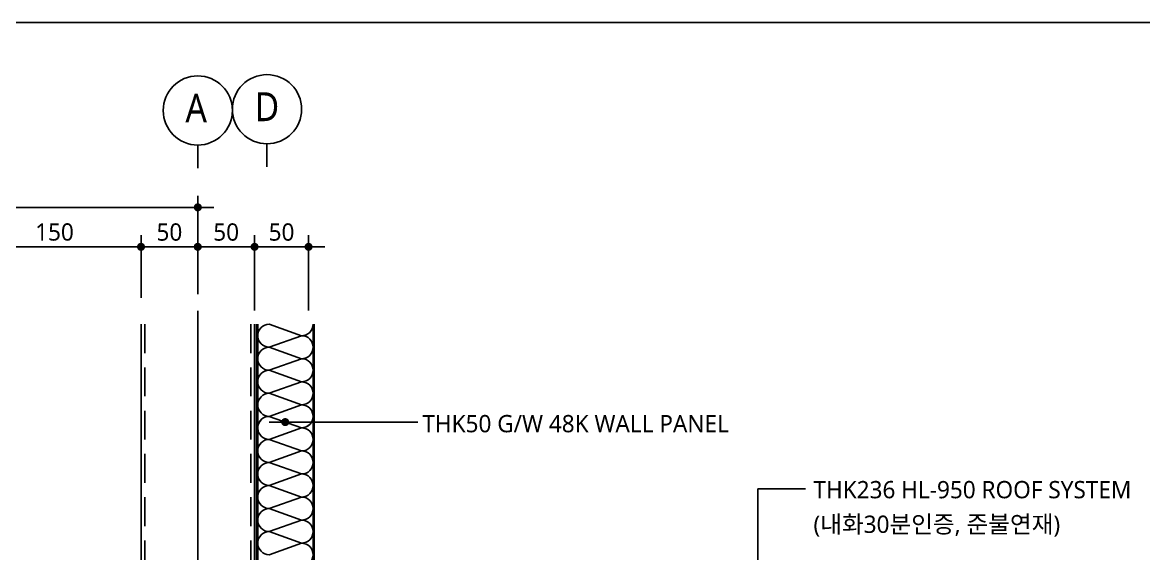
# Model space of a CAD drawing. Header units: millimetres. Extents: x -1365 to 31821, y 84 to 2865.
# Drawn here: x 26157 to 27129, y 1024 to 1485 of the extents above; entities that cross this region are included whole.
import ezdxf
from ezdxf.enums import TextEntityAlignment as Align

# ---------------------------------------------------------------- set-up
doc = ezdxf.new("R2010")
doc.units = ezdxf.units.MM
doc.header["$LTSCALE"] = 10
doc.linetypes.add('CEN', pattern=[62, 60, -1, 0, -1])
doc.linetypes.add('HID', pattern=[0.375, 0.25, -0.125])
doc.layers.get('DEFPOINTS').update_dxf_attribs({"color": 137})
for name, color, linetype in [('0-3', 3, 'Continuous'), ('1', 7, 'Continuous'), ('AA-AXIS-BUBL', 3, 'Continuous'), ('AA-AXIS-LINE', 1, 'CEN'), ('DETL', 8, 'Continuous'), ('DIM', 7, 'Continuous'), ('DM', 7, 'Continuous'), ('SYM-LEAD', 6, 'Continuous'), ('TEXT', 3, 'Continuous'), ('기호', 7, 'Continuous')]:
    doc.layers.add(name, color=color, linetype=linetype)
doc.styles.add('돋움', font='malgun.ttf', dxfattribs={"width": 0.9})
doc.styles.add('맑은고딕', font='malgun.ttf')
doc.styles.add('스타일1', font='malgun.ttf')
doc.dimstyles.new('GAUN-10', dxfattribs={"dimscale": 10, "dimtxt": 1.5, "dimasz": 0.7, "dimexe": 1, "dimexo": 1, "dimgap": 0.5, "dimtad": 1, "dimdec": 0, "dimzin": 1, "dimdsep": 46, "dimlunit": 6, "dimtxsty": '맑은고딕', "dimblk": 'CJDOT', "dimcen": 0.09, "dimdle": 1, "dimclrd": 256, "dimclre": 256, "dimclrt": 3, "dimadec": 0, "dimazin": 0, "dimtfac": 1, "dimtdec": 0, "dimtix": 1, "dimtmove": 2, "dimatfit": 3, "dimldrblk": 'CJDOT', "dimfxl": 1, "dimtolj": 1, "dimtzin": 1, "dimarcsym": 0})

# ---------------------------------------------------------------- blocks, each defined once
blk = doc.blocks.new('CJDOT')
blk.add_line((-2, 0), (2, 0))
at = {"const_width": 0.5}
blk.add_lwpolyline([(-0.25, 0, 1), (0.25, 0, 1)], format="xyb", close=True, dxfattribs=at)
blk = doc.blocks.new('*D317')
at = {"layer": 'DEFPOINTS', "color": 0, "transparency": 16777216}
for p in [(26308.86, 1324.55), (25873.86, 1253.06), (26308.86, 1239.1)]:
    blk.add_point(p, dxfattribs=at)
at = {"layer": 'DIM', "lineweight": -2, "transparency": 16777216}
for p, q in [((25873.86, 1263.06), (25873.86, 1334.55)), ((26308.86, 1249.1), (26308.86, 1334.55)), ((25880.86, 1324.55), (26301.86, 1324.55))]:
    blk.add_line(p, q, dxfattribs=at)
at = {"layer": 'DIM', "lineweight": -2, "transparency": 16777216, "xscale": 7, "yscale": 7, "zscale": 7, "rotation": 180}
blk.add_blockref('CJDOT', (25873.86, 1324.55), dxfattribs=at)
at = {"layer": 'DIM', "lineweight": -2, "transparency": 16777216, "xscale": 7, "yscale": 7, "zscale": 7}
blk.add_blockref('CJDOT', (26308.86, 1324.55), dxfattribs=at)
at = {"layer": 'DIM', "color": 3, "transparency": 16777216, "insert": (26091.36, 1337.3), "char_height": 15, "attachment_point": 5, "style": '맑은고딕'}
blk.add_mtext('\\A1;435', dxfattribs=at)
blk = doc.blocks.new('*D347')
at = {"layer": 'DEFPOINTS', "color": 0, "transparency": 16777216}
for p in [(26109.66, 1290.3), (26109.66, 1236.1), (26259.66, 1236.1)]:
    blk.add_point(p, dxfattribs=at)
at = {"layer": 'DIM', "lineweight": -2, "transparency": 16777216}
for p, q in [((26109.66, 1246.1), (26109.66, 1300.3)), ((26259.66, 1246.1), (26259.66, 1300.3)), ((26252.66, 1290.3), (26116.66, 1290.3))]:
    blk.add_line(p, q, dxfattribs=at)
at = {"layer": 'DIM', "lineweight": -2, "transparency": 16777216, "xscale": 7, "yscale": 7, "zscale": 7, "rotation": 180}
blk.add_blockref('CJDOT', (26109.66, 1290.3), dxfattribs=at)
at = {"layer": 'DIM', "lineweight": -2, "transparency": 16777216, "xscale": 7, "yscale": 7, "zscale": 7}
blk.add_blockref('CJDOT', (26259.66, 1290.3), dxfattribs=at)
at = {"layer": 'DIM', "color": 3, "transparency": 16777216, "insert": (26184.66, 1303.09), "char_height": 15, "attachment_point": 5, "style": '맑은고딕'}
blk.add_mtext('\\A1;150', dxfattribs=at)
blk = doc.blocks.new('*D349')
at = {"layer": 'DEFPOINTS', "color": 0, "transparency": 16777216}
for p in [(26358.06, 1290.3), (26358.06, 1225.15), (26404.86, 1225.15)]:
    blk.add_point(p, dxfattribs=at)
at = {"layer": 'DIM', "lineweight": -2, "transparency": 16777216}
for p, q in [((26358.06, 1235.15), (26358.06, 1300.3)), ((26404.86, 1235.15), (26404.86, 1300.3)), ((26397.86, 1290.3), (26365.06, 1290.3))]:
    blk.add_line(p, q, dxfattribs=at)
at = {"layer": 'DIM', "lineweight": -2, "transparency": 16777216, "xscale": 7, "yscale": 7, "zscale": 7, "rotation": 180}
blk.add_blockref('CJDOT', (26358.06, 1290.3), dxfattribs=at)
at = {"layer": 'DIM', "lineweight": -2, "transparency": 16777216, "xscale": 7, "yscale": 7, "zscale": 7}
blk.add_blockref('CJDOT', (26404.86, 1290.3), dxfattribs=at)
at = {"layer": 'DIM', "color": 3, "transparency": 16777216, "insert": (26381.46, 1303.04), "char_height": 15, "attachment_point": 5, "style": '맑은고딕'}
blk.add_mtext('\\A1;50', dxfattribs=at)
blk = doc.blocks.new('*D350')
at = {"layer": 'DEFPOINTS', "color": 0, "transparency": 16777216}
for p in [(26259.66, 1290.3), (26259.66, 1252.64), (26308.86, 1252.64)]:
    blk.add_point(p, dxfattribs=at)
at = {"layer": 'DIM', "lineweight": -2, "transparency": 16777216}
for p, q in [((26259.66, 1262.64), (26259.66, 1300.3)), ((26308.86, 1262.64), (26308.86, 1300.3)), ((26301.86, 1290.3), (26266.66, 1290.3))]:
    blk.add_line(p, q, dxfattribs=at)
at = {"layer": 'DIM', "lineweight": -2, "transparency": 16777216, "xscale": 7, "yscale": 7, "zscale": 7, "rotation": 180}
blk.add_blockref('CJDOT', (26259.66, 1290.3), dxfattribs=at)
at = {"layer": 'DIM', "lineweight": -2, "transparency": 16777216, "xscale": 7, "yscale": 7, "zscale": 7}
blk.add_blockref('CJDOT', (26308.86, 1290.3), dxfattribs=at)
at = {"layer": 'DIM', "color": 3, "transparency": 16777216, "insert": (26284.26, 1303.04), "char_height": 15, "attachment_point": 5, "style": '맑은고딕'}
blk.add_mtext('\\A1;50', dxfattribs=at)
blk = doc.blocks.new('*D351')
at = {"layer": 'DEFPOINTS', "color": 0, "transparency": 16777216}
for p in [(26308.86, 1290.3), (26308.86, 1252.64), (26358.06, 1225.15)]:
    blk.add_point(p, dxfattribs=at)
at = {"layer": 'DIM', "lineweight": -2, "transparency": 16777216}
for p, q in [((26308.86, 1262.64), (26308.86, 1300.3)), ((26358.06, 1235.15), (26358.06, 1300.3)), ((26351.06, 1290.3), (26315.86, 1290.3))]:
    blk.add_line(p, q, dxfattribs=at)
at = {"layer": 'DIM', "lineweight": -2, "transparency": 16777216, "xscale": 7, "yscale": 7, "zscale": 7, "rotation": 180}
blk.add_blockref('CJDOT', (26308.86, 1290.3), dxfattribs=at)
at = {"layer": 'DIM', "lineweight": -2, "transparency": 16777216, "xscale": 7, "yscale": 7, "zscale": 7}
blk.add_blockref('CJDOT', (26358.06, 1290.3), dxfattribs=at)
at = {"layer": 'DIM', "color": 3, "transparency": 16777216, "insert": (26333.46, 1303.04), "char_height": 15, "attachment_point": 5, "style": '맑은고딕'}
blk.add_mtext('\\A1;50', dxfattribs=at)

msp = doc.modelspace()

# ---------------------------------------------------------------- linework, layer by layer
msp.add_line((23780.5, 1485), (27217.4, 1485))
at = {"linetype": 'HID', "ltscale": 10}
for p, q in [((26262.86, 1223.1), (26262.86, 337.64)), ((26354.86, 1223.1), (26354.86, 337.64))]:
    msp.add_line(p, q, dxfattribs=at)
at = {"layer": '0-3', "linetype": 'Continuous'}
for p, q in [((26360.82, 1223.1), (26360.82, 845.03)), ((26408.82, 845.03), (26408.82, 1223.1)), ((26409.82, 845.03), (26409.82, 1223.1))]:
    msp.add_line(p, q, dxfattribs=at)
msp.add_lwpolyline([(26409.82, 1223.1), (26409.82, 845.03), (26359.82, 845.03), (26359.82, 1223.1)], dxfattribs=at)
at = {"layer": '1', "color": 8}
for points in [[(26361.18, 1130.58, -0.49503), (26370.82, 1143.23), (26398.82, 1133.23, 1), (26398.82, 1153.23), (26370.82, 1143.23, -1), (26370.82, 1163.23), (26398.82, 1153.23, 1), (26398.82, 1173.23), (26370.82, 1163.23, -1), (26370.82, 1183.23), (26398.82, 1173.23, 1), (26398.82, 1193.23), (26370.82, 1183.23, -1), (26370.82, 1203.23), (26398.82, 1193.23, 1), (26398.82, 1213.23), (26370.82, 1203.23, -1), (26370.82, 1223.23), (26398.82, 1213.23, 0.410543), (26408.82, 1223.1, 0.410543)], [(26398.82, 1013.23, 1), (26398.82, 1033.23), (26370.82, 1023.23, -1), (26370.82, 1043.23), (26398.82, 1033.23, 1), (26398.82, 1053.23), (26370.82, 1043.23, -1), (26370.82, 1063.23), (26398.82, 1053.23, 1), (26398.82, 1073.23), (26370.82, 1063.23, -1), (26370.82, 1083.23), (26398.82, 1073.23, 1), (26398.82, 1093.23), (26370.82, 1083.23, -1), (26370.82, 1103.23), (26398.82, 1093.23, 1), (26398.82, 1113.23), (26370.82, 1103.23, -1), (26370.82, 1123.23), (26398.82, 1113.23, 1), (26398.82, 1133.23), (26370.82, 1123.23, -1), (26370.82, 1143.23), (26398.82, 1133.23, 0.530448), (26408.11, 1146.94, 0.530448)]]:
    msp.add_lwpolyline(points, format="xyb", dxfattribs=at)
at = {"layer": 'AA-AXIS-BUBL', "color": 0}
for p, q in [((26308.86, 1378.6), (26308.86, 1358.66)), ((26368.85, 1379.69), (26368.85, 1359.75))]:
    msp.add_line(p, q, dxfattribs=at)
at = {"layer": 'AA-AXIS-BUBL', "color": 0, "extrusion": (0, 0, -1)}
for centre in [(26308.86, 1408.6), (26368.85, 1409.69)]:
    msp.add_ellipse(centre, major_axis=(-21.21, 21.21), ratio=1, start_param=5.497787, end_param=11.780972, dxfattribs=at)
at = {"layer": 'AA-AXIS-LINE'}
msp.add_line((26308.86, 206.95), (26308.86, 1234.88), dxfattribs=at)
at = {"layer": 'DETL', "color": 3}
msp.add_line((26409.82, 845.03), (26409.82, 1223.1), dxfattribs=at)
at = {"layer": 'DM'}
for p, q in [((26259.66, 1223.1), (26259.66, 337.64)), ((26358.06, 1223.1), (26358.06, 337.64))]:
    msp.add_line(p, q, dxfattribs=at)

# ---------------------------------------------------------------- texts
at = {"layer": 'TEXT', "color": 3, "style": '스타일1'}
for s, p in [('THK50 G/W 48K WALL PANEL', (26503.55, 1129.41)), ('THK236 HL-950 ROOF SYSTEM', (26842.52, 1072.15)), ('(내화30분인증, 준불연재)', (26842.52, 1042.15))]:
    msp.add_text(s, height=15, dxfattribs=at).set_placement(p)
at = {"layer": '기호', "color": 3, "style": '돋움', "width": 0.9}
for s, p in [('A', (26298.1, 1410.71, 0)), ('D', (26358.08, 1411.8, 0))]:
    msp.add_text(s, height=25, dxfattribs=at).set_placement(p, align=Align.MIDDLE_LEFT)

# ---------------------------------------------------------------- dimensions: what is measured, and where the dimension line sits
at = {"layer": 'DIM'}
for base, p1, p2, picture, middle in [((26308.86, 1324.55), (25873.86, 1253.06), (26308.86, 1239.1), '*D317', (26091.36, 1337.3)), ((26109.66, 1290.3), (26259.66, 1236.1), (26109.66, 1236.1), '*D347', (26184.66, 1303.09))]:
    dim = msp.add_linear_dim(base=base, p1=p1, p2=p2, dimstyle='GAUN-10', dxfattribs=at)
    dim.commit()
    dim.dimension.update_dxf_attribs({"geometry": picture, "text_midpoint": middle})
for base, p1, p2, picture, middle in [((26259.66, 1290.3), (26308.86, 1252.64), (26259.66, 1252.64), '*D350', (26284.26, 1303.04)), ((26308.86, 1290.3), (26358.06, 1225.15), (26308.86, 1252.64), '*D351', (26333.46, 1303.04)), ((26358.06, 1290.3), (26404.86, 1225.15), (26358.06, 1225.15), '*D349', (26381.46, 1303.04))]:
    dim = msp.add_linear_dim(base=base, p1=p1, p2=p2, text='50', dimstyle='GAUN-10', dxfattribs=at)
    dim.commit()
    dim.dimension.update_dxf_attribs({"geometry": picture, "text_midpoint": middle})

# ---------------------------------------------------------------- leaders
at = {"layer": 'SYM-LEAD'}
for points in [[(26384.63, 1138.23, 0), (26499.56, 1138.23, 0)], [(26794.26, 888.76), (26794.26, 1080.45), (26835.51, 1080.45)]]:
    msp.add_leader(points, dimstyle='GAUN-10', dxfattribs=at)

doc.saveas('drawing.dxf')
